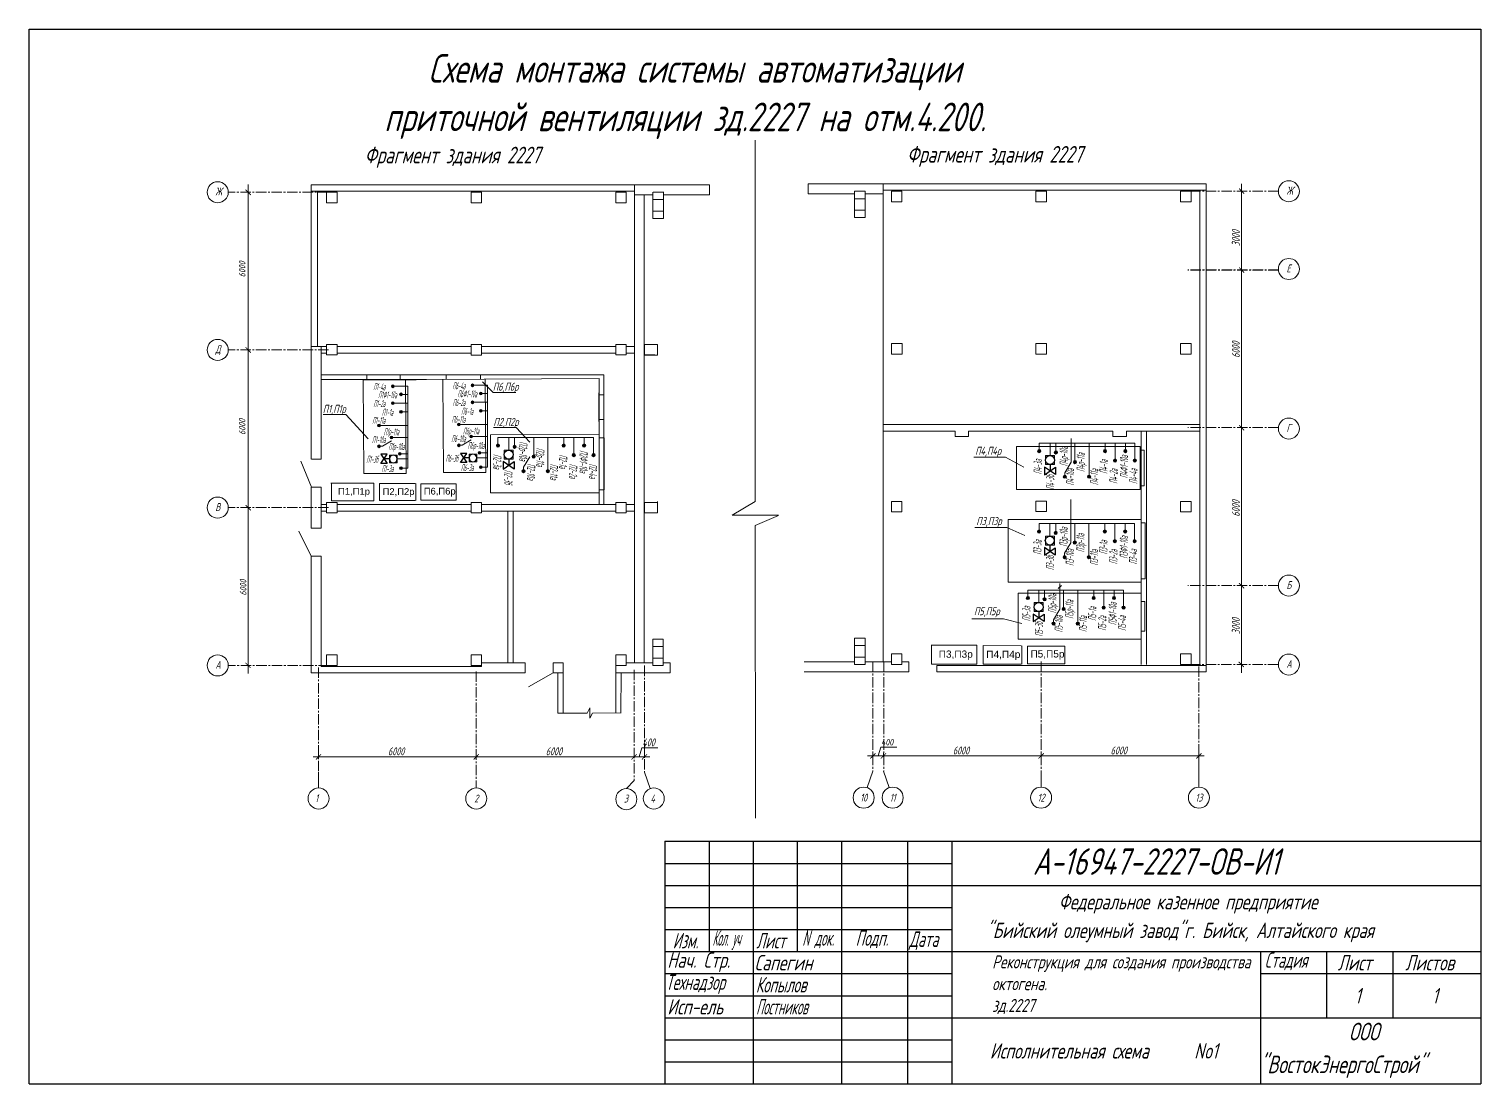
# Model space of a CAD drawing. Header units: millimetres. Extents: x 11886 to 13219, y -11015 to -10046.
import ezdxf
from ezdxf.enums import TextEntityAlignment as Align

# ---------------------------------------------------------------- set-up
doc = ezdxf.new("R2010")
doc.units = ezdxf.units.MM
doc.linetypes.add('CENTER2', pattern=[28.575, 19.05, -3.175, 3.175, -3.175])
for name, color, linetype, lineweight in [('_ОВ Оборудование', 92, 'Continuous', 25), ('Арматура', 1, 'Continuous', 25), ('Выноска', 137, 'Continuous', 20), ('ИИ_ОФОРМЛЕНИЕ_025', 7, 'Continuous', 25), ('основной', 7, 'Continuous', 30), ('Первичник', 210, 'Continuous', 25), ('Рамка толстая', 7, 'Continuous', 60), ('строит', 7, 'Continuous', 30), ('Строительный', 251, 'Continuous', 13), ('Текст', 2, 'Continuous', 25), ('Текст_КИП', 2, 'Continuous', 25), ('Щиты пульты (Вновь)', 5, 'Continuous', 50), ('Эл.кабель', 2, 'Continuous', 50)]:
    doc.layers.add(name, color=color, linetype=linetype, lineweight=lineweight)
for name, color, linetype in [('osnovnoy shtamp', 7, 'Continuous'), ('НОВЫЙ', 7, 'Continuous'), ('орудован', 7, 'Continuous'), ('Размеры', 5, 'Continuous')]:
    doc.layers.add(name, color=color, linetype=linetype)
doc.styles.add('GOST 2.304', font='CS_Gost2304.shx')
doc.styles.add('Simplex', font='simplex.shx', dxfattribs={"width": 0.7, "oblique": 15})
doc.styles.get("Standard").update_dxf_attribs({"font": 'arial.ttf'})

# ---------------------------------------------------------------- blocks, each defined once
blk = doc.blocks.new('A$C1EE30751')
at = {"layer": 'Арматура', "linetype": 'ByBlock'}
for p, q in [((4.84, -1.65), (0, 1.68)), ((0, 1.68), (0, -1.68)), ((0, -1.68), (4.84, 1.66)), ((2.43, 2.83), (2.43, 0)), ((4.84, 1.66), (4.84, -1.65))]:
    blk.add_line(p, q, dxfattribs=at)
blk.add_circle((2.43, 4.83), 2, dxfattribs=at)

msp = doc.modelspace()

# ---------------------------------------------------------------- hatches: boundary and pattern name
at = {"layer": 'Первичник', "lineweight": 20}
h = msp.add_hatch(color=256, dxfattribs=at)
edge = h.paths.add_edge_path()
edge.add_arc((12220.3, -10374), 1.26, 0, 360)
h = msp.add_hatch(color=256, dxfattribs=at)
edge = h.paths.add_edge_path()
edge.add_arc((12227.8, -10381.4), 1.26, 0, 360)
h = msp.add_hatch(color=256, dxfattribs=at)
edge = h.paths.add_edge_path()
edge.add_arc((12293.4, -10373.1), 1.26, 0, 360)
h = msp.add_hatch(color=256, dxfattribs=at)
edge = h.paths.add_edge_path()
edge.add_arc((12301, -10380.5), 1.26, 0, 360)
h = msp.add_hatch(color=256, dxfattribs=at)
edge = h.paths.add_edge_path()
edge.add_arc((12220.3, -10389.6), 1.26, 0, 360)
h = msp.add_hatch(color=256, dxfattribs=at)
edge = h.paths.add_edge_path()
edge.add_arc((12227.8, -10397.5), 1.26, 0, 360)
h = msp.add_hatch(color=256, dxfattribs=at)
edge = h.paths.add_edge_path()
edge.add_arc((12293.4, -10388.7), 1.26, 0, 360)
h = msp.add_hatch(color=256, dxfattribs=at)
edge = h.paths.add_edge_path()
edge.add_arc((12301, -10396.6), 1.26, 0, 360)
h = msp.add_hatch(color=256, dxfattribs=at)
edge = h.paths.add_edge_path()
edge.add_arc((12207.6, -10410), 1.26, 0, 360)
h = msp.add_hatch(color=256, dxfattribs=at)
edge = h.paths.add_edge_path()
edge.add_arc((12280.8, -10409.1), 1.26, 0, 360)
h = msp.add_hatch(color=256, dxfattribs=at)
edge = h.paths.add_edge_path()
edge.add_arc((12219.1, -10421.1), 1.26, 0, 360)
h = msp.add_hatch(color=256, dxfattribs=at)
edge = h.paths.add_edge_path()
edge.add_arc((12292.2, -10420.2), 1.26, 0, 360)
h = msp.add_hatch(color=256, dxfattribs=at)
edge = h.paths.add_edge_path()
edge.add_arc((12207.6, -10429.1), 1.26, 0, 360)
h = msp.add_hatch(color=256, dxfattribs=at)
edge = h.paths.add_edge_path()
edge.add_arc((12226.8, -10436.1), 1.26, 0, 360)
h = msp.add_hatch(color=256, dxfattribs=at)
edge = h.paths.add_edge_path()
edge.add_arc((12280.8, -10428.2), 1.26, 0, 360)
h = msp.add_hatch(color=256, dxfattribs=at)
edge = h.paths.add_edge_path()
edge.add_arc((12299.9, -10435.2), 1.26, 0, 360)
h = msp.add_hatch(color=256, dxfattribs=at)
edge = h.paths.add_edge_path()
edge.add_arc((12316.8, -10428.4), 1.47, 0, 360)
h = msp.add_hatch(color=256, dxfattribs=at)
edge = h.paths.add_edge_path()
edge.add_arc((12332.1, -10429.6), 1.47, 0, 360)
h = msp.add_hatch(color=256, dxfattribs=at)
edge = h.paths.add_edge_path()
edge.add_arc((12349.6, -10438.5), 1.47, 0, 360)
h = msp.add_hatch(color=256, dxfattribs=at)
edge = h.paths.add_edge_path()
edge.add_arc((12377.2, -10428.4), 1.47, 0, 360)
h = msp.add_hatch(color=256, dxfattribs=at)
edge = h.paths.add_edge_path()
edge.add_arc((12386.4, -10437.2), 1.47, 0, 360)
h = msp.add_hatch(color=256, dxfattribs=at)
edge = h.paths.add_edge_path()
edge.add_arc((12395.9, -10428.4), 1.47, 0, 360)
h = msp.add_hatch(color=256, dxfattribs=at)
edge = h.paths.add_edge_path()
edge.add_arc((12404.6, -10437.2), 1.47, 0, 360)
h = msp.add_hatch(color=256, dxfattribs=at)
edge = h.paths.add_edge_path()
edge.add_arc((12813.8, -10433.5), 1.47, 0, 360)
h = msp.add_hatch(color=256, dxfattribs=at)
edge = h.paths.add_edge_path()
edge.add_arc((12829.1, -10434.7), 1.47, 0, 360)
h = msp.add_hatch(color=256, dxfattribs=at)
edge = h.paths.add_edge_path()
edge.add_arc((12874.2, -10433.5), 1.47, 0, 360)
h = msp.add_hatch(color=256, dxfattribs=at)
edge = h.paths.add_edge_path()
edge.add_arc((12892.9, -10433.5), 1.47, 0, 360)
h = msp.add_hatch(color=256, dxfattribs=at)
edge = h.paths.add_edge_path()
edge.add_arc((12227.8, -10449.2), 1.26, 0, 360)
h = msp.add_hatch(color=256, dxfattribs=at)
edge = h.paths.add_edge_path()
edge.add_arc((12301, -10448.3), 1.26, 0, 360)
h = msp.add_hatch(color=256, dxfattribs=at)
edge = h.paths.add_edge_path()
edge.add_arc((12340.3, -10451.9), 1.47, 0, 360)
h = msp.add_hatch(color=256, dxfattribs=at)
edge = h.paths.add_edge_path()
edge.add_arc((12362.6, -10451.9), 1.47, 0, 360)
h = msp.add_hatch(color=256, dxfattribs=at)
edge = h.paths.add_edge_path()
edge.add_arc((12846.6, -10443.6), 1.47, 0, 360)
h = msp.add_hatch(color=256, dxfattribs=at)
edge = h.paths.add_edge_path()
edge.add_arc((12883.4, -10442.2), 1.47, 0, 360)
h = msp.add_hatch(color=256, dxfattribs=at)
edge = h.paths.add_edge_path()
edge.add_arc((12901.6, -10442.2), 1.47, 0, 360)
h = msp.add_hatch(color=256, dxfattribs=at)
edge = h.paths.add_edge_path()
edge.add_arc((12837.3, -10457), 1.47, 0, 360)
h = msp.add_hatch(color=256, dxfattribs=at)
edge = h.paths.add_edge_path()
edge.add_arc((12859.6, -10457), 1.47, 0, 360)
h = msp.add_hatch(color=256, dxfattribs=at)
edge = h.paths.add_edge_path()
edge.add_arc((12813.6, -10507.4), 1.47, 0, 360)
h = msp.add_hatch(color=256, dxfattribs=at)
edge = h.paths.add_edge_path()
edge.add_arc((12828.9, -10508.6), 1.47, 0, 360)
h = msp.add_hatch(color=256, dxfattribs=at)
edge = h.paths.add_edge_path()
edge.add_arc((12846.4, -10517.5), 1.47, 0, 360)
h = msp.add_hatch(color=256, dxfattribs=at)
edge = h.paths.add_edge_path()
edge.add_arc((12874, -10507.4), 1.47, 0, 360)
h = msp.add_hatch(color=256, dxfattribs=at)
edge = h.paths.add_edge_path()
edge.add_arc((12883.2, -10516.2), 1.47, 0, 360)
h = msp.add_hatch(color=256, dxfattribs=at)
edge = h.paths.add_edge_path()
edge.add_arc((12892.7, -10507.4), 1.47, 0, 360)
h = msp.add_hatch(color=256, dxfattribs=at)
edge = h.paths.add_edge_path()
edge.add_arc((12901.4, -10516.2), 1.47, 0, 360)
h = msp.add_hatch(color=256, dxfattribs=at)
edge = h.paths.add_edge_path()
edge.add_arc((12837.1, -10530.9), 1.47, 0, 360)
h = msp.add_hatch(color=256, dxfattribs=at)
edge = h.paths.add_edge_path()
edge.add_arc((12859.4, -10530.9), 1.47, 0, 360)
h = msp.add_hatch(color=256, dxfattribs=at)
edge = h.paths.add_edge_path()
edge.add_arc((12803.4, -10568.4), 1.47, 0, 360)
h = msp.add_hatch(color=256, dxfattribs=at)
edge = h.paths.add_edge_path()
edge.add_arc((12818.7, -10569.6), 1.47, 0, 360)
h = msp.add_hatch(color=256, dxfattribs=at)
edge = h.paths.add_edge_path()
edge.add_arc((12863.8, -10568.4), 1.47, 0, 360)
h = msp.add_hatch(color=256, dxfattribs=at)
edge = h.paths.add_edge_path()
edge.add_arc((12882.5, -10568.4), 1.47, 0, 360)
h = msp.add_hatch(color=256, dxfattribs=at)
edge = h.paths.add_edge_path()
edge.add_arc((12836.2, -10578.5), 1.47, 0, 360)
h = msp.add_hatch(color=256, dxfattribs=at)
edge = h.paths.add_edge_path()
edge.add_arc((12873, -10577.2), 1.47, 0, 360)
h = msp.add_hatch(color=256, dxfattribs=at)
edge = h.paths.add_edge_path()
edge.add_arc((12891.2, -10577.2), 1.47, 0, 360)
h = msp.add_hatch(color=256, dxfattribs=at)
edge = h.paths.add_edge_path()
edge.add_arc((12826.9, -10591.9), 1.47, 0, 360)
h = msp.add_hatch(color=256, dxfattribs=at)
edge = h.paths.add_edge_path()
edge.add_arc((12849.2, -10591.9), 1.47, 0, 360)

# ---------------------------------------------------------------- linework, layer by layer
at = {"color": 0, "linetype": 'CENTER2', "lineweight": 20, "ltscale": 0.5}
for p, q in [((12161.3, -10195.8), (12069.2, -10195.8)), ((13033.4, -10194.7), (12950.2, -10194.7)), ((13033.7, -10267.1), (12950.2, -10267.1)), ((13033.5, -10267.3), (12950.2, -10267.3)), ((12161.3, -10340.6), (12069.2, -10340.6))]:
    msp.add_line(p, q, dxfattribs=at)
at = {"color": 0, "lineweight": 20}
for p, q in [((12087.4, -10348.2), (12087.4, -10188.8)), ((12169.1, -10195.8), (12159.4, -10195.8)), ((12159.4, -10195.8), (12159.4, -10205.4)), ((12169.1, -10205.4), (12169.1, -10195.8)), ((12301.8, -10195.8), (12292.2, -10195.8)), ((12292.2, -10195.8), (12292.2, -10205.4)), ((12301.8, -10205.4), (12301.8, -10195.8)), ((12999.4, -10347.3), (12999.4, -10188)), ((12159.4, -10205.4), (12169.1, -10205.4)), ((12292.2, -10205.4), (12301.8, -10205.4)), ((12087.4, -10493), (12087.4, -10333.6)), ((12999.4, -10492.1), (12999.4, -10332.8)), ((12999.4, -10637), (12999.4, -10477.6)), ((12087.4, -10637.8), (12087.4, -10478.5))]:
    msp.add_line(p, q, dxfattribs=at)
at = {"color": 0, "lineweight": 20, "ltscale": 100}
msp.add_line((12152.2, -10337.6), (12159.4, -10337.6), dxfattribs=at)
at = {"lineweight": 20}
msp.add_line((12145.5, -10441), (12154.6, -10441), dxfattribs=at)
at = {"color": 1, "lineweight": 20}
msp.add_line((12463.4, -10479.9), (12463.4, -10488.7), dxfattribs=at)
at = {"color": 18, "lineweight": -2, "true_color": 0x000000}
for p, q in [((12470.1, -10791.8), (13219.4, -10791.8)), ((12470.1, -10791.8), (12470.1, -11014.6)), ((12510.6, -10791.8), (12510.6, -10893.1)), ((12551.1, -10791.8), (12551.1, -11014.6)), ((12591.6, -10791.8), (12591.6, -10893.1)), ((12632.1, -10791.8), (12632.1, -11014.6)), ((12692.9, -10791.8), (12692.9, -11014.6)), ((12733.4, -10791.8), (12733.4, -11014.6)), ((12470.1, -10812.1), (12733.4, -10812.1)), ((12470.1, -10832.3), (12733.4, -10832.3)), ((12733.4, -10832.3), (13219.4, -10832.3)), ((13219.4, -10829), (13219.4, -11014.6)), ((12470.1, -10852.6), (12733.4, -10852.6)), ((12470.1, -10872.8), (12733.4, -10872.8)), ((12470.1, -10893.1), (13219.4, -10893.1)), ((13016.9, -10893.1), (13016.9, -11014.6)), ((13077.6, -10893.1), (13077.6, -10953.8)), ((13138.4, -10893.1), (13138.4, -10953.8)), ((12470.1, -10913.3), (12733.4, -10913.3)), ((13016.9, -10913.3), (13219.4, -10913.3)), ((12470.1, -10933.6), (12733.4, -10933.6)), ((12470.1, -10953.8), (12733.4, -10953.8)), ((12733.4, -10953.8), (13219.4, -10953.8)), ((12470.1, -10974.1), (12733.4, -10974.1)), ((12470.1, -10994.3), (12733.4, -10994.3)), ((12595, -11014.6), (13219.4, -11014.6))]:
    msp.add_line(p, q, dxfattribs=at)
at = {"lineweight": 20}
for points in [[(12224.2, -10444.2), (12217.2, -10444.2), (12217.2, -10437.2), (12224.2, -10437.2)], [(12297.4, -10443.4), (12290.3, -10443.4), (12290.3, -10436.3), (12297.4, -10436.3)], [(12322.6, -10432.5), (12322.6, -10440.8), (12330.8, -10440.8), (12330.8, -10432.5)], [(12819.6, -10437.6), (12819.6, -10445.9), (12827.9, -10445.9), (12827.9, -10437.6)], [(12819.4, -10511.6), (12819.4, -10519.8), (12827.7, -10519.8), (12827.7, -10511.6)], [(12809.2, -10572.6), (12809.2, -10580.8), (12817.5, -10580.8), (12817.5, -10572.6)]]:
    msp.add_lwpolyline(points, close=True, dxfattribs=at)
at = {"layer": '_ОВ Оборудование', "color": 251, "lineweight": 20, "ltscale": 10, "true_color": 0x636466}
for p, q in [((12192.6, -10368), (12241.8, -10368)), ((12193.8, -10454.1), (12193.1, -10368.5)), ((12196.4, -10363.5), (12238, -10363.5)), ((12196.4, -10368), (12196.4, -10363.5)), ((12227, -10363.2), (12227, -10367.8)), ((12231.9, -10368.3), (12232.6, -10454)), ((12266.9, -10453.3), (12266.2, -10367.6)), ((12269.4, -10363.3), (12269.4, -10367.8)), ((12300.8, -10363.3), (12300.8, -10367.8)), ((12305, -10367.4), (12305.7, -10453.1)), ((12409.4, -10379.9), (12409.4, -10406.4)), ((12414, -10381.8), (12409.4, -10381.8)), ((12414, -10404.5), (12409.4, -10404.5)), ((12409.7, -10418.4), (12310.1, -10418.5)), ((12310.1, -10471.8), (12310.1, -10418.5)), ((12409.7, -10418.4), (12409.7, -10471.7)), ((12409.7, -10421.2), (12414.2, -10421.2)), ((12414.2, -10421.2), (12414.2, -10469.2)), ((12792.8, -10429.4), (12792.8, -10468.7)), ((12906.5, -10429.4), (12792.8, -10429.4)), ((12906.5, -10429.4), (12906.5, -10468.7)), ((12906.5, -10432.7), (12910.1, -10432.7)), ((12910.1, -10432.7), (12910.1, -10465.3)), ((12232.6, -10454), (12193.8, -10454.1)), ((12305.7, -10453.1), (12266.9, -10453.3)), ((12409.7, -10471.7), (12310.1, -10471.8)), ((12414.2, -10469.2), (12409.7, -10469.2)), ((12792.8, -10468.7), (12906.5, -10468.7)), ((12906.5, -10465.3), (12910.1, -10465.3)), ((12907.4, -10496.3), (12785.4, -10496.3)), ((12785.4, -10553.8), (12785.4, -10496.3)), ((12907.4, -10496.3), (12907.4, -10553.8)), ((12907.4, -10499.3), (12911, -10499.3)), ((12911, -10499.3), (12911, -10550.7)), ((12907.4, -10553.8), (12785.4, -10553.8)), ((12911, -10550.7), (12907.4, -10550.7)), ((12794.4, -10606.3), (12794.4, -10564)), ((12794.4, -10564), (12907.4, -10564)), ((12910.8, -10571.5), (12907.2, -10571.5)), ((12910.8, -10571.5), (12910.8, -10598.8)), ((12907.4, -10606.3), (12794.4, -10606.3)), ((12910.8, -10598.8), (12907.2, -10598.8))]:
    msp.add_line(p, q, dxfattribs=at)
at = {"layer": '_ОВ Оборудование', "color": 7, "lineweight": 20, "ltscale": 10, "true_color": 0xffffff}
msp.add_line((12202.1, -10367.9), (12251.2, -10367.9), dxfattribs=at)
at = {"layer": '_ОВ Оборудование', "color": 2, "lineweight": 20, "ltscale": 10}
for p, q in [((12414, -10381.8), (12414, -10404.5)), ((12409.7, -10471.7), (12409.7, -10418.4)), ((12785.4, -10540.1), (12785.4, -10509.9))]:
    msp.add_line(p, q, dxfattribs=at)
at = {"layer": 'osnovnoy shtamp', "color": 0, "lineweight": 20}
msp.add_line((12434.7, -10743.4), (12441.8, -10735.9), dxfattribs=at)
at = {"layer": 'Выноска', "color": 3, "lineweight": 20}
msp.add_line((12831.2, -10559.6), (12834.1, -10557), dxfattribs=at)
at = {"layer": 'НОВЫЙ', "color": 0, "linetype": 'CENTER2', "lineweight": 20, "ltscale": 0.5}
for p, q in [((13033.5, -10411.9), (12950.2, -10411.9)), ((12161.3, -10485.4), (12069.2, -10485.4)), ((13033.4, -10557), (12950.2, -10557)), ((12161.6, -10630.3), (12069.2, -10630.3)), ((12152.1, -10632.2), (12152.1, -10728.3)), ((12296.9, -10635.9), (12296.9, -10742.8)), ((12441.8, -10634.4), (12441.8, -10736.1)), ((12451.4, -10630.5), (12451.4, -10728.3)), ((12660.9, -10626.7), (12660.9, -10727.5)), ((12671.2, -10626.7), (12671.2, -10727.5)), ((12815.5, -10626.7), (12815.5, -10727.5)), ((13033.3, -10629.5), (12950.2, -10629.5)), ((12960.4, -10631.3), (12960.4, -10725.6))]:
    msp.add_line(p, q, dxfattribs=at)
at = {"layer": 'НОВЫЙ', "lineweight": 20}
msp.add_line((12145.6, -10466.7), (12135.8, -10442.8), dxfattribs=at)
at = {"layer": 'орудован', "color": 3, "linetype": 'Continuous', "lineweight": 20, "ltscale": 15}
for p, q in [((12333.1, -10379.6), (12312.3, -10379.6)), ((12177, -10400), (12156.2, -10400)), ((12333.6, -10411.9), (12312.8, -10411.9)), ((12782.9, -10439), (12753.8, -10439)), ((12782.9, -10439), (12799.7, -10448.2)), ((12783.9, -10503.6), (12754.8, -10503.6)), ((12783.9, -10503.6), (12800.7, -10511.1)), ((12781, -10587.4), (12751.9, -10587.4)), ((12781, -10587.4), (12797.7, -10591.9))]:
    msp.add_line(p, q, dxfattribs=at)
at = {"layer": 'основной', "color": 0, "lineweight": 20}
for p, q in [((12459, -10213.1), (12468.6, -10213.1)), ((12154.6, -10482.6), (12159.4, -10482.6))]:
    msp.add_line(p, q, dxfattribs=at)
for centre in [(12059.5, -10195.8), (13043, -10194.9), (13043, -10266.3), (12059.5, -10340.6), (13043, -10412.8), (12059.5, -10485.4), (13043, -10557), (12059.5, -10630.3), (13043, -10629.5), (12434.7, -10753.1)]:
    msp.add_circle(centre, 9.66, dxfattribs=at)
at = {"layer": 'основной', "color": 0, "lineweight": 20, "ltscale": 100}
for centre in [(12152.1, -10752.5), (12296.9, -10752.5), (12459.9, -10752.5), (12652.6, -10751.7), (12679.2, -10751.7), (12815.5, -10751.7), (12960.4, -10751.7)]:
    msp.add_circle(centre, 9.66, dxfattribs=at)
at = {"layer": 'Первичник', "lineweight": 20}
for centre, radius in [((12220.3, -10374), 1.26), ((12227.8, -10381.4), 1.26), ((12293.4, -10373.1), 1.26), ((12301, -10380.5), 1.26), ((12220.3, -10389.6), 1.26), ((12227.8, -10397.5), 1.26), ((12293.4, -10388.7), 1.26), ((12301, -10396.6), 1.26), ((12207.6, -10410), 1.26), ((12280.8, -10409.1), 1.26), ((12219.1, -10421.1), 1.26), ((12292.2, -10420.2), 1.26), ((12207.6, -10429.1), 1.26), ((12226.8, -10436.1), 1.26), ((12280.8, -10428.2), 1.26), ((12299.9, -10435.2), 1.26), ((12316.8, -10428.4), 1.47), ((12332.1, -10429.6), 1.47), ((12349.6, -10438.5), 1.47), ((12377.2, -10428.4), 1.47), ((12386.4, -10437.2), 1.47), ((12395.9, -10428.4), 1.47), ((12404.6, -10437.2), 1.47), ((12813.8, -10433.5), 1.47), ((12829.1, -10434.7), 1.47), ((12874.2, -10433.5), 1.47), ((12892.9, -10433.5), 1.47), ((12227.8, -10449.2), 1.26), ((12301, -10448.3), 1.26), ((12340.3, -10451.9), 1.47), ((12362.6, -10451.9), 1.47), ((12846.6, -10443.6), 1.47), ((12883.4, -10442.2), 1.47), ((12901.6, -10442.2), 1.47), ((12837.3, -10457), 1.47), ((12859.6, -10457), 1.47), ((12813.6, -10507.4), 1.47), ((12828.9, -10508.6), 1.47), ((12846.4, -10517.5), 1.47), ((12874, -10507.4), 1.47), ((12883.2, -10516.2), 1.47), ((12892.7, -10507.4), 1.47), ((12901.4, -10516.2), 1.47), ((12837.1, -10530.9), 1.47), ((12859.4, -10530.9), 1.47), ((12803.4, -10568.4), 1.47), ((12818.7, -10569.6), 1.47), ((12863.8, -10568.4), 1.47), ((12882.5, -10568.4), 1.47), ((12836.2, -10578.5), 1.47), ((12873, -10577.2), 1.47), ((12891.2, -10577.2), 1.47), ((12826.9, -10591.9), 1.47), ((12849.2, -10591.9), 1.47)]:
    msp.add_circle(centre, radius, dxfattribs=at)
at = {"layer": 'Размеры', "color": 0, "lineweight": 20}
for p, q in [((12463.2, -10335.6), (12451.1, -10335.6)), ((12463.2, -10345.3), (12463.2, -10335.6)), ((12687.9, -10334.7), (12678.3, -10334.7)), ((12678.3, -10334.7), (12678.3, -10344.4)), ((12678.3, -10344.4), (12687.9, -10344.4)), ((12687.9, -10344.4), (12687.9, -10334.7)), ((12451.1, -10345.3), (12463.2, -10345.3)), ((12463.3, -10480.6), (12451.2, -10480.6)), ((12451.2, -10490.3), (12463.3, -10490.3)), ((12463.3, -10490.3), (12463.3, -10480.6)), ((12134.1, -10506.9), (12145.4, -10529.9)), ((12344.9, -10650.1), (12367.5, -10637)), ((12147.2, -10714.2), (12301.7, -10714.2)), ((12152.1, -10715.1), (12152.1, -10711.2)), ((12292.1, -10714.2), (12446.6, -10714.2)), ((12296.9, -10715.1), (12296.9, -10711.2)), ((12296.9, -10715.1), (12296.9, -10711.2)), ((12436.9, -10714.2), (12456.2, -10714.2)), ((12441.8, -10715.1), (12441.8, -10711.2)), ((12441.8, -10715.1), (12441.8, -10711.2)), ((12446.6, -10714.2), (12449, -10706)), ((12449, -10706), (12463.7, -10706)), ((12451.4, -10715.1), (12451.4, -10711.2)), ((12451.4, -10715.1), (12451.4, -10711.2)), ((12656.2, -10713.4), (12675.5, -10713.4)), ((12661.1, -10714.3), (12661.1, -10710.4)), ((12661.1, -10714.3), (12661.1, -10710.4)), ((12665.9, -10713.4), (12668.3, -10705.2)), ((12665.9, -10713.4), (12820.4, -10713.4)), ((12668.3, -10705.2), (12683, -10705.2)), ((12670.7, -10714.3), (12670.7, -10710.4)), ((12670.7, -10714.3), (12670.7, -10710.4)), ((12810.7, -10713.4), (12965.2, -10713.4)), ((12815.5, -10714.3), (12815.5, -10710.4)), ((12815.5, -10714.3), (12815.5, -10710.4)), ((12960.4, -10708.2), (12960.4, -10742)), ((12960.4, -10714.3), (12960.4, -10710.4)), ((12152.1, -10726.8), (12152.1, -10725.3)), ((12152.1, -10728.3), (12152.1, -10742.8)), ((12451.4, -10728.3), (12456.7, -10743.4)), ((12661.1, -10727.5), (12655.8, -10742.5)), ((12670.7, -10727.5), (12676, -10742.5)), ((12815.5, -10727.5), (12815.5, -10742))]:
    msp.add_line(p, q, dxfattribs=at)
at = {"layer": 'Размеры', "color": 0, "lineweight": 20, "const_width": 0.724}
for points in [[(12085.1, -10193.5), (12089.9, -10198.3)], [(12997.2, -10192.3), (13002, -10197.2)], [(12997.2, -10264.8), (13002, -10269.7)], [(12085.1, -10338.2), (12089.9, -10343.1)], [(12997.2, -10409.6), (13002, -10414.5)], [(12085.1, -10483.1), (12089.9, -10487.9)], [(12997.2, -10554.8), (13002, -10559.6)], [(12084.9, -10627.8), (12089.7, -10632.6)], [(12996.9, -10627), (13001.7, -10631.8)], [(12154.5, -10711.8), (12149.7, -10716.7)], [(12294.5, -10716.7), (12299.3, -10711.8)], [(12299.3, -10711.8), (12294.5, -10716.7)], [(12444.2, -10711.8), (12439.3, -10716.7)], [(12439.3, -10716.7), (12444.2, -10711.8)], [(12449, -10716.7), (12453.8, -10711.8)], [(12453.8, -10711.8), (12449, -10716.7)], [(12658.6, -10715.8), (12663.5, -10711)], [(12663.5, -10711), (12658.6, -10715.8)], [(12668.3, -10715.8), (12673.1, -10711)], [(12673.1, -10711), (12668.3, -10715.8)], [(12813.1, -10715.8), (12818, -10711)], [(12818, -10711), (12813.1, -10715.8)], [(12958, -10715.8), (12962.8, -10711)]]:
    msp.add_lwpolyline(points, dxfattribs=at)
at = {"layer": 'Рамка толстая', "color": 18, "lineweight": -2, "true_color": 0x000000}
for p, q in [((11886.3, -11014.6), (11886.3, -10046)), ((11886.3, -10046), (13219.4, -10046)), ((13219.4, -10046), (13219.4, -11014.6)), ((11886.3, -11014.6), (13219.4, -11014.6))]:
    msp.add_line(p, q, dxfattribs=at)
at = {"layer": 'Строительный', "color": 0, "lineweight": 20, "ltscale": 100}
for p, q in [((12553.1, -10479.9), (12553.1, -10148.1)), ((12967.2, -10188.2), (12601.5, -10188.2)), ((12644.2, -10197.4), (12601.5, -10197.4)), ((12670.8, -10197.4), (12653.9, -10197.4)), ((12670.6, -10397.1), (12670.6, -10188.2)), ((12967.2, -10194), (12670.8, -10194)), ((12820.5, -10194.9), (12810.8, -10194.9)), ((12810.8, -10194.9), (12810.8, -10204.6)), ((12820.5, -10204.6), (12820.5, -10194.9)), ((12953.2, -10194.9), (12943.6, -10194.9)), ((12943.6, -10194.9), (12943.6, -10204.6)), ((12953.2, -10204.6), (12953.2, -10194.9)), ((12961.4, -10630.4), (12961.4, -10194)), ((12967.2, -10636.2), (12967.2, -10188.2)), ((12810.8, -10204.6), (12820.5, -10204.6)), ((12943.6, -10204.6), (12953.2, -10204.6)), ((12145.4, -10337.6), (12159.4, -10337.6)), ((12154.6, -10343.6), (12159.4, -10343.6)), ((12169.1, -10335.6), (12159.4, -10335.6)), ((12159.4, -10335.6), (12159.4, -10345.2)), ((12169.1, -10345.2), (12169.1, -10335.6)), ((12169.1, -10337.6), (12292.2, -10337.6)), ((12169.1, -10337.6), (12292.2, -10337.6)), ((12169.1, -10343.6), (12292.2, -10343.6)), ((12301.8, -10335.6), (12292.2, -10335.6)), ((12292.2, -10335.6), (12292.2, -10345.3)), ((12301.8, -10345.3), (12301.8, -10335.6)), ((12301.8, -10337.6), (12424.9, -10337.6)), ((12301.8, -10337.6), (12424.9, -10337.6)), ((12301.8, -10343.6), (12424.9, -10343.6)), ((12434.6, -10335.6), (12424.9, -10335.6)), ((12424.9, -10335.6), (12424.9, -10345.2)), ((12434.6, -10345.2), (12434.6, -10335.6)), ((12434.6, -10337.6), (12441.8, -10337.6)), ((12434.6, -10337.6), (12441.8, -10337.6)), ((12434.6, -10343.6), (12441.8, -10343.6)), ((12820.5, -10334.7), (12810.8, -10334.7)), ((12810.8, -10334.7), (12810.8, -10344.4)), ((12810.8, -10344.4), (12820.5, -10344.4)), ((12820.5, -10344.4), (12820.5, -10334.7)), ((12953.2, -10334.7), (12943.6, -10334.7)), ((12943.6, -10334.7), (12943.6, -10344.4)), ((12943.6, -10344.4), (12953.2, -10344.4)), ((12953.2, -10344.4), (12953.2, -10334.7)), ((12159.4, -10345.2), (12169.1, -10345.2)), ((12292.2, -10345.3), (12301.8, -10345.3)), ((12424.9, -10345.2), (12434.6, -10345.2)), ((12670.6, -10627), (12670.6, -10397.1)), ((12670.6, -10409.2), (12961.4, -10409.2)), ((12736.7, -10415.2), (12670.6, -10415.2)), ((12670.8, -10415.2), (12736.7, -10415.2)), ((12736.7, -10415.2), (12736.7, -10420)), ((12736.7, -10420), (12749, -10420)), ((12881.5, -10415.2), (12749, -10415.2)), ((12749, -10415.2), (12881.5, -10415.2)), ((12749, -10420), (12749, -10415.2)), ((12881.5, -10415.2), (12881.5, -10420)), ((12881.5, -10420), (12893.8, -10420)), ((12893.8, -10415.2), (12961.4, -10415.2)), ((12893.8, -10420), (12893.8, -10415.2)), ((12907.4, -10629.5), (12907.4, -10415.2)), ((12912.2, -10415.2), (12912.2, -10629.5)), ((12169.1, -10482.6), (12292.2, -10482.6)), ((12552.9, -10479.7), (12531.9, -10492.4)), ((12687.7, -10479.8), (12678, -10479.8)), ((12678, -10479.8), (12678, -10489.4)), ((12678, -10489.4), (12687.7, -10489.4)), ((12687.7, -10489.4), (12687.7, -10479.8)), ((12820.5, -10479.4), (12810.8, -10479.4)), ((12810.8, -10479.4), (12810.8, -10489.1)), ((12810.8, -10489.1), (12820.5, -10489.1)), ((12820.5, -10489.1), (12820.5, -10479.4)), ((12953.2, -10479.8), (12943.6, -10479.8)), ((12943.6, -10479.8), (12943.6, -10489.4)), ((12943.6, -10489.4), (12953.2, -10489.4)), ((12953.2, -10489.4), (12953.2, -10479.8)), ((12574.4, -10492.4), (12531.9, -10492.4)), ((12574.3, -10492.6), (12553, -10501.7)), ((12553.4, -10770.5), (12553, -10501.9)), ((12468.6, -10606.1), (12459, -10606.1)), ((12459, -10606.1), (12459, -10630.3)), ((12468.6, -10630.3), (12468.6, -10606.1)), ((12653.9, -10605.3), (12644.2, -10605.3)), ((12644.2, -10605.3), (12644.2, -10629.5)), ((12653.9, -10629.5), (12653.9, -10605.3)), ((12301.8, -10620.6), (12292.2, -10620.6)), ((12292.2, -10620.6), (12292.2, -10630.3)), ((12301.8, -10630.3), (12301.8, -10620.6)), ((12434.6, -10620.6), (12424.9, -10620.6)), ((12424.9, -10620.6), (12424.9, -10630.3)), ((12434.6, -10630.3), (12434.6, -10620.6)), ((12459, -10613), (12468.6, -10613)), ((12459, -10623.5), (12468.6, -10623.5)), ((12644.2, -10612.1), (12653.9, -10612.1)), ((12644.2, -10622.6), (12653.9, -10622.6)), ((12687.7, -10619.8), (12678, -10619.8)), ((12678, -10619.8), (12678, -10629.5)), ((12687.7, -10629.5), (12687.7, -10619.8)), ((12953.2, -10619.8), (12943.6, -10619.8)), ((12943.6, -10619.8), (12943.6, -10629.5)), ((12953.2, -10629.5), (12953.2, -10619.8)), ((12301.8, -10631.3), (12154.6, -10631.3)), ((12292.2, -10630.3), (12301.8, -10630.3)), ((12301.8, -10630.3), (12301.8, -10627.9)), ((12301.8, -10631.3), (12301.8, -10627.9)), ((12301.8, -10627.9), (12341.9, -10627.9)), ((12341.9, -10637), (12341.9, -10627.9)), ((12367.5, -10627.9), (12376.7, -10627.9)), ((12367.5, -10637), (12367.5, -10627.9)), ((12376.7, -10637), (12367.5, -10637)), ((12371.8, -10637), (12371.8, -10666.9)), ((12371.8, -10637), (12371.8, -10674.1)), ((12376.7, -10627.9), (12376.7, -10674.1)), ((12424.9, -10630.3), (12434.6, -10630.3)), ((12424.9, -10630.3), (12424.9, -10673.9)), ((12474.8, -10637), (12424.9, -10637)), ((12429.8, -10637), (12429.7, -10673.9)), ((12459, -10627.9), (12434.6, -10627.9)), ((12459, -10630.3), (12468.6, -10630.3)), ((12474.8, -10627.9), (12468.6, -10627.9)), ((12474.8, -10637), (12474.8, -10627.9)), ((12644.2, -10627), (12598, -10627)), ((12694.2, -10636.2), (12598, -10636.2)), ((12644.2, -10629.5), (12653.9, -10629.5)), ((12678, -10627), (12653.9, -10627)), ((12661.1, -10629.5), (12661.1, -10627)), ((12678, -10629.5), (12687.7, -10629.5)), ((12694.2, -10627), (12687.7, -10627)), ((12694.2, -10636.2), (12694.2, -10627)), ((12967.2, -10630.4), (12719.8, -10630.4)), ((12719.8, -10636.2), (12719.8, -10630.4)), ((12967.2, -10636.2), (12719.8, -10636.2)), ((12943.6, -10629.5), (12953.2, -10629.5)), ((12398.8, -10674), (12371.8, -10674.1)), ((12401.2, -10669.2), (12398.8, -10674)), ((12401.3, -10678.8), (12401.2, -10669.2)), ((12403.6, -10674), (12401.3, -10678.8)), ((12429.8, -10673.9), (12403.6, -10674))]:
    msp.add_line(p, q, dxfattribs=at)
at = {"layer": 'Строительный', "lineweight": 20}
for p, q in [((12145.4, -10189), (12145.4, -10441)), ((12451.1, -10198.2), (12451.1, -10627.9)), ((12145.5, -10466.6), (12154.6, -10466.6))]:
    msp.add_line(p, q, dxfattribs=at)
at = {"layer": 'Строительный', "color": 0, "lineweight": 20}
for p, q in [((12382.2, -10189), (12145.4, -10189)), ((12441.8, -10194.8), (12145.4, -10194.8)), ((12151.2, -10194.8), (12151.2, -10337.6)), ((12511.1, -10189), (12382.2, -10189)), ((12434.6, -10195.8), (12424.9, -10195.8)), ((12424.9, -10195.8), (12424.9, -10205.4)), ((12434.6, -10205.4), (12434.6, -10195.8)), ((12442.1, -10189), (12442.1, -10627.9)), ((12459, -10198.2), (12442.1, -10198.2)), ((12469, -10195.8), (12459.3, -10195.8)), ((12511.1, -10198.2), (12468.6, -10198.2)), ((12468.8, -10219.9), (12468.8, -10195.8)), ((12601.5, -10188.2), (12601.5, -10197.4)), ((12653.9, -10194.9), (12644.2, -10194.9)), ((12644.2, -10194.9), (12644.2, -10219.1)), ((12653.9, -10219.1), (12653.9, -10194.9)), ((12687.7, -10194.9), (12678, -10194.9)), ((12678, -10194.9), (12678, -10204.6)), ((12687.7, -10204.6), (12687.7, -10194.9)), ((12424.9, -10205.4), (12434.6, -10205.4)), ((12459.1, -10202.6), (12468.8, -10202.6)), ((12644.2, -10201.8), (12653.9, -10201.8)), ((12678, -10204.6), (12687.7, -10204.6)), ((12459.1, -10213.1), (12468.8, -10213.1)), ((12459.1, -10219.9), (12468.8, -10219.9)), ((12644.2, -10212.3), (12653.9, -10212.3)), ((12644.2, -10219.1), (12653.9, -10219.1)), ((12154.6, -10337.6), (12154.6, -10441)), ((12460.9, -10335.6), (12451.3, -10335.6)), ((12451.3, -10335.6), (12451.3, -10345.2)), ((12451.3, -10345.2), (12460.9, -10345.2)), ((12145.4, -10466.6), (12145.4, -10504.3)), ((12154.6, -10466.6), (12154.6, -10504.3)), ((12154.6, -10482.6), (12159.4, -10482.6)), ((12154.6, -10488.7), (12159.4, -10488.7)), ((12169.1, -10480.6), (12159.4, -10480.6)), ((12159.4, -10480.6), (12159.4, -10490.3)), ((12169.1, -10480.6), (12159.4, -10480.6)), ((12159.4, -10480.6), (12159.4, -10490.3)), ((12159.4, -10490.3), (12169.1, -10490.3)), ((12159.4, -10490.3), (12169.1, -10490.3)), ((12169.1, -10490.3), (12169.1, -10480.6)), ((12169.1, -10490.3), (12169.1, -10480.6)), ((12169.1, -10482.6), (12292.2, -10482.6)), ((12169.1, -10488.7), (12292.2, -10488.7)), ((12301.8, -10480.7), (12292.2, -10480.7)), ((12292.2, -10480.7), (12292.2, -10490.3)), ((12292.2, -10490.3), (12301.8, -10490.3)), ((12301.8, -10490.3), (12301.8, -10480.7)), ((12301.8, -10482.6), (12424.9, -10482.6)), ((12301.8, -10482.6), (12424.9, -10482.6)), ((12301.8, -10488.7), (12424.9, -10488.7)), ((12326, -10488.7), (12326, -10627.9)), ((12330.8, -10488.7), (12330.8, -10627.9)), ((12424.9, -10488.7), (12335.6, -10488.7)), ((12434.6, -10480.6), (12424.9, -10480.6)), ((12424.9, -10480.6), (12424.9, -10490.3)), ((12434.6, -10480.6), (12424.9, -10480.6)), ((12424.9, -10480.6), (12424.9, -10490.3)), ((12424.9, -10490.3), (12434.6, -10490.3)), ((12424.9, -10490.3), (12434.6, -10490.3)), ((12434.6, -10490.3), (12434.6, -10480.6)), ((12434.6, -10490.3), (12434.6, -10480.6)), ((12434.6, -10482.6), (12441.8, -10482.6)), ((12434.6, -10482.6), (12441.8, -10482.6)), ((12434.6, -10488.7), (12441.8, -10488.7)), ((12441.8, -10488.7), (12434.6, -10488.7)), ((12460.9, -10480.6), (12451.3, -10480.6)), ((12451.3, -10480.6), (12451.3, -10490.3)), ((12451.3, -10490.3), (12460.9, -10490.3)), ((12145.4, -10529.9), (12145.4, -10637)), ((12154.6, -10529.9), (12154.6, -10631.3)), ((12967.2, -10627), (12967.2, -10609.8)), ((12169.1, -10620.6), (12159.4, -10620.6)), ((12159.4, -10620.6), (12159.4, -10630.3)), ((12169.1, -10630.3), (12169.1, -10620.6)), ((12145.4, -10637), (12341.9, -10637)), ((12159.4, -10630.3), (12169.1, -10630.3))]:
    msp.add_line(p, q, dxfattribs=at)
at = {"layer": 'Строительный', "color": 0, "lineweight": 20, "ltscale": 0.3}
msp.add_line((12459.1, -10195.8), (12459.1, -10220), dxfattribs=at)
at = {"layer": 'Строительный', "color": 0, "linetype": 'CENTER2', "lineweight": 20, "ltscale": 0.5}
for p, q in [((12511.1, -10189), (12511.1, -10198.2)), ((12154.6, -10504.3), (12145.4, -10504.3)), ((12154.6, -10529.9), (12145.4, -10529.9))]:
    msp.add_line(p, q, dxfattribs=at)
at = {"layer": 'Строительный', "color": 5, "lineweight": 20}
msp.add_line((12459, -10202.6), (12468.6, -10202.6), dxfattribs=at)
at = {"layer": 'Текст', "color": 3, "lineweight": 20}
for p, q in [((12302.6, -10369.9), (12312.4, -10379.8)), ((12177, -10400), (12197.6, -10422.1)), ((12333.6, -10411.9), (12346.1, -10425.4))]:
    msp.add_line(p, q, dxfattribs=at)
at = {"layer": 'Щиты пульты (Вновь)', "color": 7, "lineweight": 20, "true_color": 0xffffff}
for p, q in [((12154.6, -10367.9), (12154.6, -10363.6)), ((12154.6, -10363.6), (12413.9, -10363.6)), ((12202.1, -10367.9), (12154.6, -10367.9)), ((12409.7, -10366.7), (12251.2, -10367.9)), ((12409.7, -10482.6), (12409.7, -10366.7)), ((12413.9, -10363.6), (12413.9, -10482.6)), ((12413.9, -10482.6), (12409.7, -10482.6))]:
    msp.add_line(p, q, dxfattribs=at)
at = {"layer": 'Щиты пульты (Вновь)', "lineweight": 20}
for p, q in [((12163.5, -10462.9), (12202.9, -10462.9)), ((12163.9, -10479.2), (12163.9, -10462.9)), ((12202.9, -10462.9), (12202.9, -10479.2)), ((12208.1, -10463.2), (12208.1, -10479)), ((12240.8, -10463.4), (12208.1, -10463.2)), ((12241.3, -10479), (12241.3, -10463.4)), ((12246.1, -10463.7), (12246.1, -10478.7)), ((12246.1, -10463.7), (12278.4, -10463.7)), ((12278.4, -10463.7), (12278.4, -10464.7)), ((12278.4, -10478.6), (12278.4, -10464.6)), ((12202.9, -10479.2), (12163.9, -10479.2)), ((12208.1, -10479), (12240.8, -10479)), ((12246.1, -10478.7), (12278.3, -10478.7)), ((12714.5, -10611.8), (12756.6, -10611.8)), ((12715, -10629.2), (12715, -10611.8)), ((12756.6, -10611.8), (12756.6, -10629.2)), ((12762.2, -10612.1), (12762.2, -10629)), ((12797.2, -10612.3), (12762.2, -10612.1)), ((12797.8, -10629), (12797.8, -10612.3)), ((12802.9, -10612.6), (12802.9, -10628.7)), ((12802.9, -10612.6), (12837.4, -10612.6)), ((12837.4, -10612.6), (12837.4, -10613.8)), ((12837.4, -10628.7), (12837.4, -10613.8)), ((12756.6, -10629.2), (12715, -10629.2)), ((12762.2, -10629), (12797.2, -10629)), ((12802.9, -10628.7), (12837.4, -10628.7))]:
    msp.add_line(p, q, dxfattribs=at)
at = {"layer": 'Эл.кабель', "lineweight": 20}
for p, q in [((12234.1, -10374), (12220.3, -10374)), ((12234.1, -10381.4), (12227.8, -10381.4)), ((12234.1, -10374), (12234.1, -10449.2)), ((12307.2, -10373.1), (12293.4, -10373.1)), ((12307.2, -10380.5), (12301, -10380.5)), ((12307.2, -10373.1), (12307.2, -10448.3)), ((12234.1, -10389.6), (12220.3, -10389.6)), ((12234.1, -10397.5), (12227.8, -10397.5)), ((12307.2, -10388.7), (12293.4, -10388.7)), ((12307.2, -10396.6), (12301, -10396.6)), ((12234.1, -10410), (12207.6, -10410)), ((12307.2, -10409.1), (12280.8, -10409.1)), ((12210.7, -10429.1), (12219, -10424.2)), ((12234.1, -10421.1), (12219.1, -10421.1)), ((12283.9, -10428.2), (12292.1, -10423.3)), ((12307.2, -10420.2), (12292.2, -10420.2)), ((12316.8, -10421.1), (12316.8, -10428.4)), ((12404.6, -10421.1), (12316.8, -10421.1)), ((12326.7, -10432.5), (12326.7, -10421.1)), ((12332.1, -10421.1), (12332.1, -10429.6)), ((12349.6, -10421.1), (12349.6, -10438.5)), ((12362.6, -10421.1), (12362.6, -10451.9)), ((12377.2, -10421.1), (12377.2, -10428.4)), ((12386.4, -10421.1), (12386.4, -10437.2)), ((12395.9, -10421.1), (12395.9, -10428.4)), ((12404.6, -10421.1), (12404.6, -10437.2)), ((12843, -10443.8), (12843, -10421.9)), ((12210.7, -10429.1), (12207.6, -10429.1)), ((12234.1, -10436.1), (12226.8, -10436.1)), ((12283.9, -10428.2), (12280.8, -10428.2)), ((12307.2, -10435.2), (12299.9, -10435.2)), ((12813.8, -10426.2), (12813.8, -10433.5)), ((12901.6, -10426.2), (12813.8, -10426.2)), ((12823.7, -10437.6), (12823.7, -10426.2)), ((12829.1, -10426.2), (12829.1, -10434.7)), ((12846.6, -10426.2), (12846.6, -10443.6)), ((12859.6, -10426.2), (12859.6, -10457)), ((12874.2, -10426.2), (12874.2, -10433.5)), ((12883.4, -10426.2), (12883.4, -10442.2)), ((12892.9, -10426.2), (12892.9, -10433.5)), ((12901.6, -10426.2), (12901.6, -10442.2)), ((12224.2, -10440.7), (12234.1, -10440.7)), ((12234.1, -10449.2), (12227.8, -10449.2)), ((12297.4, -10439.8), (12307.2, -10439.8)), ((12307.2, -10448.3), (12301, -10448.3)), ((12340.3, -10448.3), (12346, -10438.7)), ((12340.3, -10448.3), (12340.3, -10451.9)), ((12837.3, -10453.4), (12843, -10443.8)), ((12837.3, -10453.4), (12837.3, -10457)), ((12842.8, -10517.7), (12842.8, -10477.8)), ((12813.6, -10500.1), (12813.6, -10507.4)), ((12901.4, -10500.1), (12813.6, -10500.1)), ((12823.5, -10511.6), (12823.5, -10500.1)), ((12828.9, -10500.1), (12828.9, -10508.6)), ((12846.4, -10500.1), (12846.4, -10517.5)), ((12859.4, -10500.1), (12859.4, -10530.9)), ((12874, -10500.1), (12874, -10507.4)), ((12883.2, -10500.1), (12883.2, -10516.2)), ((12892.7, -10500.1), (12892.7, -10507.4)), ((12901.4, -10500.1), (12901.4, -10516.2)), ((12837.1, -10527.3), (12842.8, -10517.7)), ((12837.1, -10527.3), (12837.1, -10530.9)), ((12832.6, -10578.7), (12832.6, -10555.2)), ((12803.4, -10561.1), (12803.4, -10568.4)), ((12891.2, -10561.1), (12803.4, -10561.1)), ((12813.3, -10572.6), (12813.3, -10561.1)), ((12818.7, -10561.1), (12818.7, -10569.6)), ((12836.2, -10561.1), (12836.2, -10578.5)), ((12849.2, -10561.1), (12849.2, -10591.9)), ((12863.8, -10561.1), (12863.8, -10568.4)), ((12873, -10561.1), (12873, -10577.2)), ((12882.5, -10561.1), (12882.5, -10568.4)), ((12891.2, -10561.1), (12891.2, -10577.2)), ((12826.9, -10588.3), (12832.6, -10578.7)), ((12826.9, -10588.3), (12826.9, -10591.9))]:
    msp.add_line(p, q, dxfattribs=at)

# ---------------------------------------------------------------- block references
at = {"lineweight": 20, "xscale": -1.764, "yscale": 1.764, "zscale": 1.764, "rotation": 270}
for p in [(12212.2, -10445), (12285.3, -10444.1)]:
    msp.add_blockref('A$C1EE30751', p, dxfattribs=at)
at = {"lineweight": 20, "xscale": 2.058, "yscale": 2.058, "zscale": 2.058}
msp.add_blockref('A$C1EE30751', (12321.7, -10446.6), dxfattribs=at)
at = {"color": 251, "lineweight": 20, "true_color": 0x636466, "xscale": 2.058, "yscale": 2.058, "zscale": 2.058}
for p in [(12818.7, -10451.7), (12818.5, -10525.6), (12808.3, -10586.6)]:
    msp.add_blockref('A$C1EE30751', p, dxfattribs=at)

# ---------------------------------------------------------------- texts
at = {"lineweight": 20, "style": 'Simplex', "oblique": 15, "width": 0.7}
for p in [(12194.4, -10169.3), (12692.4, -10168.6)]:
    msp.add_text('Фрагмент здания 2227', height=15.255, dxfattribs=at).set_placement(p)
at = {"color": 0, "lineweight": 20, "style": 'Simplex', "oblique": 15, "width": 0.7}
for s, p in [('Ж', (12057.3, -10198.8)), ('Ж', (13040.8, -10198)), ('Е', (13040.8, -10269.4)), ('Д', (12057.3, -10343.7)), ('Г', (13040.8, -10415.9)), ('В', (12057.3, -10488.5)), ('Б', (13040.8, -10560.1)), ('А', (12057.3, -10633.4)), ('А', (13040.8, -10632.5)), ('3', (12432.5, -10756.2)), ('4', (12456.9, -10756.2))]:
    msp.add_text(s, height=7.24, dxfattribs=at).set_placement(p)
for s, p in [('1', (12150.3, -10752.3)), ('2', (12296.9, -10752.5)), ('10', (12652.6, -10751.7)), ('11', (12679.2, -10751.7)), ('12', (12815.5, -10751.7)), ('13', (12960.4, -10751.7))]:
    msp.add_text(s, height=7.24, dxfattribs=at).set_placement(p, align=Align.MIDDLE_CENTER)
at = {"color": 18, "lineweight": -2, "true_color": 0x000000, "style": 'Simplex', "oblique": 15}
for s, height, width, p in [('А-16947-2227-ОВ-И1', 24.3, 0.7, (12807.9, -10822.5)), ('Федеральное казенное предприятие', 14.175, 0.7, (12831.7, -10854.3)), ('"Бийский олеумный завод"г. Бийск, Алтайского края', 14.175, 0.7, (12765.3, -10880.6)), ('Изм.', 14.18, 0.6, (12477.3, -10890.1)), ('Кол. уч', 14.18, 0.4, (12513.7, -10887.7)), ('Лист', 14.18, 0.6, (12554, -10890.1)), ('N', 14.2, 0.5, (12596.2, -10887.7)), ('док.', 14.18, 0.5, (12607.5, -10887.7)), ('Подп.', 14.18, 0.6, (12645.2, -10887.7)), ('Дата', 14.18, 0.6, (12694.4, -10888.7)), ('Нач. Стр.', 14.18, 0.7, (12472.3, -10907.9)), ('Сапегин', 14.18, 0.7, (12552.4, -10910.3)), ('Стадия', 14.18, 0.6, (13020.8, -10907.9)), ('Лист', 14.18, 0.7, (13087.9, -10910.3)), ('Листов', 14.18, 0.7, (13149.8, -10910.3)), ('Технадзор', 14.18, 0.6, (12470.9, -10928.2)), ('Копылов', 14.18, 0.6, (12553.6, -10930.6)), ('1', 14.2, 0.7, (13103.7, -10940.7)), ('1', 14.2, 0.7, (13174.6, -10940.7)), ('Исп-ель', 14.18, 0.7, (12472.3, -10950.8)), ('Постников', 14.18, 0.5, (12553.8, -10950.8)), ('ООО', 16.2, 0.7, (13098.1, -10974.6)), ('Исполнительная схема ', 14.175, 0.7, (12768.5, -10991.3)), ('No1', 14.18, 0.7, (12956.1, -10991.3)), ('"ВостокЭнергоСтрой"', 16.2, 0.7, (13016.5, -11004.7))]:
    msp.add_text(s, height=height, dxfattribs=dict(at, width=width)).set_placement(p)
at = {"color": 0, "lineweight": 20, "char_height": 6.03, "attachment_point": 5, "rotation": 90, "style": 'Simplex'}
for insert in [(12081.9, -10266.6), (12081.9, -10411.3), (12082.8, -10558.8)]:
    msp.add_mtext('6000', dxfattribs=dict(at, insert=insert))
at = {"layer": 'ИИ_ОФОРМЛЕНИЕ_025', "lineweight": -2, "insert": (12770.6, -10896.5), "char_height": 12, "attachment_point": 1}
msp.add_mtext_dynamic_manual_height_columns('{\\Fsimplex|c204;\\Q15;\\W0.7;\\C2;Реконструкция для создания производства октогена. \\Pзд.2227}', width=276.259, gutter_width=12.5, heights=[0], dxfattribs=at)
at = {"layer": 'Размеры', "color": 0, "lineweight": 20, "style": 'Simplex', "oblique": 15, "width": 0.7}
for s, p in [('3000', (12997.9, -10245.5)), ('6000', (12997.9, -10347.9)), ('6000', (12997.9, -10493.7)), ('3000', (12997.9, -10601.6))]:
    msp.add_text(s, height=7.24, rotation=90, dxfattribs=at).set_placement(p)
at = {"layer": 'Размеры', "color": 0, "lineweight": 20}
for s, height, style, oblique, width, p in [('400', 7.24, 'Simplex', 15, 0.7, (12449.4, -10704.6)), ('400', 6.03, 'GOST 2.304', 10, 0.9, (12668.7, -10703.8)), ('6000', 7.24, 'Simplex', 15, 0.7, (12734.5, -10712)), ('6000', 7.24, 'Simplex', 15, 0.7, (12879.3, -10712)), ('6000', 7.24, 'Simplex', 15, 0.7, (12215.8, -10712.8)), ('6000', 7.24, 'Simplex', 15, 0.7, (12360.7, -10712.8))]:
    msp.add_text(s, height=height, dxfattribs=dict(at, style=style, oblique=oblique, width=width)).set_placement(p)
at = {"layer": 'строит', "lineweight": 20, "style": 'Simplex', "oblique": 15, "width": 0.7}
for s, p in [('Схема монтажа системы автоматизации ', (12252.8, -10095.2)), ('приточной вентиляции зд.2227 на отм.4.200.   ', (12212.4, -10139.8))]:
    msp.add_text(s, height=26.299, dxfattribs=at).set_placement(p)
at = {"layer": 'Текст_КИП', "lineweight": 20, "style": 'Simplex', "oblique": 15, "width": 0.4}
for s, p in [('П1-4а', (12207.8, -10377.6)), ('П6-4а', (12280.9, -10376.7)), ('П1Ф1-10а', (12215.3, -10385)), ('П6Ф1-10а', (12288.5, -10384.1)), ('П1-2а', (12207.8, -10393.1)), ('П1-1а', (12215.3, -10401)), ('П6-2а', (12280.9, -10392.2)), ('П6-1а', (12288.5, -10400.1)), ('П1-11а', (12207.3, -10408.4)), ('П6-11а', (12280.5, -10407.5)), ('П1-10а', (12207.3, -10426.2)), ('П1р-11а', (12218.8, -10419)), ('П6-10а', (12280.5, -10425.3)), ('П6р-11а', (12292, -10418.2)), ('П1р-10а', (12223.5, -10432.4)), ('П6р-10а', (12296.6, -10431.5)), ('П1-3а', (12215.3, -10452.8)), ('П6-3а', (12288.5, -10451.9))]:
    msp.add_text(s, height=6.3, dxfattribs=at).set_placement(p, align=Align.CENTER)
at = {"layer": 'Текст_КИП', "lineweight": 20, "style": 'Simplex', "oblique": 15, "width": 0.6}
for s, p in [('П6,П6р', (12312.1, -10378, 6.3)), ('П1,П1р', (12156, -10398.4, 6.3)), ('П2,П2р', (12312.6, -10410.4, 6.3)), ('П4,П4р', (12755, -10436.9, 6.3)), ('П3,П3р', (12756, -10501.4, 6.3)), ('П5,П5р', (12753.9, -10584.2, 6.3))]:
    msp.add_text(s, height=7.35, dxfattribs=at).set_placement(p)
at = {"layer": 'Текст_КИП', "lineweight": 20, "style": 'Simplex', "oblique": 15, "width": 0.4}
for s, p in [('П1-3б', (12201.3, -10441)), ('П6-3б', (12274.4, -10440.1))]:
    msp.add_text(s, height=6.3, dxfattribs=at).set_placement(p, align=Align.MIDDLE)
for s, rotation, p in [('П2-3а', 270, (12312.6, -10442.9)), ('П2р-10а', 270, (12336.4, -10433.4)), ('П2р-11а', 270, (12352, -10438.9)), ('П2-1а', 270, (12373, -10442.9)), ('П2Ф1-10а', 270, (12391.7, -10442.9)), ('П4р-10а', 90, (12839.9, -10438.5)), ('П4р-11а', 90, (12855.5, -10444)), ('П2-10а', 270, (12343.6, -10452.3)), ('П2-11а', 270, (12364.5, -10452.3)), ('П2-2а', 270, (12382.2, -10451.7)), ('П2-4а', 270, (12400.4, -10451.7)), ('П4-3а', 90, (12816.1, -10448)), ('П4-10а', 90, (12845.7, -10457.4)), ('П4-11а', 90, (12868, -10457.4)), ('П4-1а', 90, (12876.5, -10448)), ('П4-2а', 90, (12885.7, -10456.8)), ('П4Ф1-10а', 90, (12895.2, -10448)), ('П4-4а', 90, (12903.9, -10456.8)), ('П3р-10а', 90, (12839.8, -10512.5)), ('П3-3а', 90, (12815.9, -10522)), ('П3р-11а', 90, (12855.3, -10517.9)), ('П3-1а', 90, (12876.3, -10522)), ('П3Ф1-10а', 90, (12895.1, -10522)), ('П3-10а', 90, (12845.5, -10531.3)), ('П3-11а', 90, (12867.8, -10531.3)), ('П3-2а', 90, (12885.5, -10530.7)), ('П3-4а', 90, (12903.7, -10530.7)), ('П5р-10а', 90, (12829.5, -10573.5)), ('П5р-11а', 90, (12845.1, -10578.9)), ('П5-3а', 90, (12805.7, -10583)), ('П5-1а', 90, (12866.1, -10583)), ('П5Ф1-10а', 90, (12884.8, -10583)), ('П5-10а', 90, (12835.3, -10592.3)), ('П5-11а', 90, (12857.6, -10592.3)), ('П5-2а', 90, (12875.3, -10591.7)), ('П5-4а', 90, (12893.5, -10591.7))]:
    msp.add_text(s, height=7.35, rotation=rotation, dxfattribs=at).set_placement(p, align=Align.CENTER)
for s, rotation, p in [('П2-3б', 270, (12326.4, -10457.2)), ('П4-3б', 90, (12823.9, -10462.3)), ('П3-3б', 90, (12823.7, -10536.2)), ('П5-3б', 90, (12813.5, -10597.2))]:
    msp.add_text(s, height=7.35, rotation=rotation, dxfattribs=at).set_placement(p, align=Align.MIDDLE)
at = {"layer": 'Щиты пульты (Вновь)', "lineweight": 20, "attachment_point": 1}
for s, insert, char_height in [('П1,П1р', (12170, -10467.4), 6.19), ('П2,П2р', (12210.9, -10467.6), 6.19), ('П6,П6р', (12248.7, -10467.2), 6.19), ('П3,П3р', (12721.5, -10616.6), 6.62), ('П4,П4р', (12765.2, -10616.8), 6.62), ('П5,П5р', (12805.7, -10616.4), 6.62)]:
    msp.add_mtext_dynamic_manual_height_columns(s, width=1.175, gutter_width=1, heights=[0], dxfattribs=dict(at, insert=insert, char_height=char_height))

doc.saveas('drawing.dxf')
